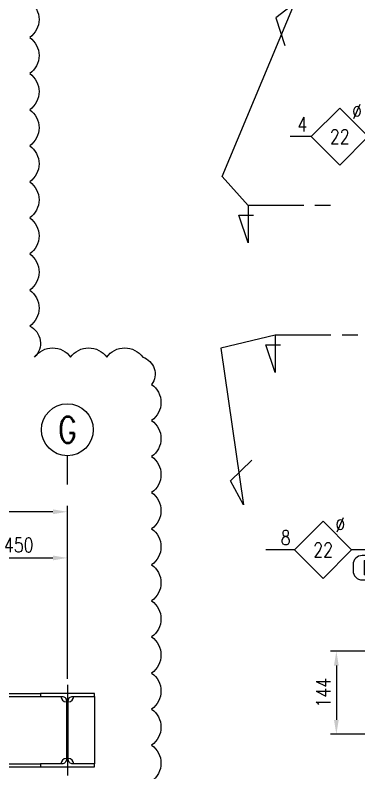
# Model space of a CAD drawing. Header units: millimetres. Extents: x 0 to 232280, y -26939 to 23794.
# Drawn here: x 75805 to 78191, y -22045 to -16795 of the extents above; entities that cross this region are included whole.
import ezdxf
from ezdxf.enums import TextEntityAlignment as Align

# ---------------------------------------------------------------- set-up
doc = ezdxf.new("R2010")
doc.units = ezdxf.units.MM
doc.header["$LTSCALE"] = 30
doc.linetypes.add('JNK-CENTER', pattern=[34, 30, -1.5, 1, -1.5])
for name, color, linetype in [('CEN-R', 1, 'JNK-CENTER'), ('CON-C', 4, 'Continuous'), ('CON-G', 3, 'Continuous'), ('CON-W', 7, 'Continuous'), ('CON-Y', 2, 'Continuous'), ('Dim-W', 7, 'Continuous'), ('rev-1', 2, 'Continuous')]:
    doc.layers.add(name, color=color, linetype=linetype)
doc.styles.add('SIMPLEX', font='simplex.shx', dxfattribs={"width": 0.8})
doc.dimstyles.new('DIM40x1.5', dxfattribs={"dimscale": 40, "dimtxt": 2.5, "dimasz": 2.5, "dimexe": 1, "dimexo": 1, "dimgap": 1, "dimtad": 1, "dimdec": 0, "dimlfac": 0.666667, "dimdsep": 46, "dimtxsty": 'SIMPLEX', "dimcen": 2.5, "dimclrd": 7, "dimclre": 7, "dimclrt": 2, "dimadec": 0, "dimazin": 2, "dimtfac": 1, "dimtdec": 0, "dimtmove": 2, "dimatfit": 2, "dimfxl": 1, "dimtfill": 1, "dimtolj": 1, "dimtzin": 0, "dimarcsym": 1})
doc.dimstyles.new('DIM40x4', dxfattribs={"dimscale": 40, "dimtxt": 2.5, "dimasz": 2.5, "dimexe": 1, "dimexo": 1, "dimgap": 1, "dimtad": 1, "dimdec": 1, "dimlfac": 0.25, "dimdsep": 46, "dimtxsty": 'SIMPLEX', "dimcen": 2.5, "dimclrd": 7, "dimclre": 7, "dimclrt": 2, "dimadec": 1, "dimazin": 2, "dimtfac": 1, "dimtdec": 1, "dimtmove": 2, "dimatfit": 3, "dimfxl": 1, "dimtfill": 1, "dimtolj": 1, "dimtzin": 0, "dimarcsym": 1})

# ---------------------------------------------------------------- blocks, each defined once
blk = doc.blocks.new('BOLTHOLE')
at = {"layer": 'CON-W'}
blk.add_line((25.7, 0), (9.9, 0), dxfattribs=at)
blk.add_lwpolyline([(0, 0), (4.95, 4.95), (9.9, 0), (4.95, -4.95)], close=True, dxfattribs=at)
at = {"layer": 'CON-Y', "style": 'SIMPLEX', "width": 0.8}
for s, p in [('%%C', (8.81, 3.12)), ("HL's FOR", (24.37, 0.9))]:
    blk.add_text(s, height=2.5, dxfattribs=at).set_placement(p, align=Align.RIGHT)
blk.add_attdef('4', text='', height=2.5, dxfattribs=at).set_placement((-0.69, 0.87), align=Align.RIGHT)
blk.add_attdef('22', text='', height=2.5, dxfattribs=at).set_placement((4.95, 0), align=Align.MIDDLE_CENTER)
blk = doc.blocks.new('SECMARK4')
at = {"layer": 'CON-C'}
blk.add_line((0, 0), (-2.72, 0), dxfattribs=at)
blk.add_lwpolyline([(-4.67, 0), (-14.32, 0), (-14.32, -6.45), (-15.93, -1.66), (-13.39, -1.66)], dxfattribs=at)
at = {"layer": 'CON-C', "style": 'SIMPLEX', "width": 0.8}
blk.add_attdef('TAG', text='', height=3.5, dxfattribs=at).set_placement((-7.82, -4.86), align=Align.CENTER)
blk = doc.blocks.new('boltmark')
at = {"layer": 'CON-Y'}
blk.add_lwpolyline([(0, -4.2), (15, -4.2, 0.414214), (16.56, -2.64), (16.56, -1.56, 0.414214), (15, 0), (0, 0, 0.414214), (-1.56, -1.56), (-1.56, -2.64, 0.414214)], format="xyb", close=True, dxfattribs=at)
at = {"layer": 'CON-G', "style": 'SIMPLEX', "width": 0.802523}
blk.add_attdef('BN2W1650', text='', height=2.5, dxfattribs=at).set_placement((0, -3.35), (15, -3.35), align=Align.FIT)
blk = doc.blocks.new('*D2849')
at = {"layer": 'DEFPOINTS', "color": 0, "transparency": 16777216}
for p in [(79684.6, -21202.2), (78034.3, -21778.2), (79684.6, -21778.2)]:
    blk.add_point(p, dxfattribs=at)
at = {"layer": 'Dim-W', "color": 7, "lineweight": -2, "transparency": 16777216}
for p, q in [((79644.6, -21202.2), (77994.3, -21202.2)), ((78034.3, -21302.2), (78034.3, -21678.2)), ((79644.6, -21778.2), (77994.3, -21778.2))]:
    blk.add_line(p, q, dxfattribs=at)
at = {"layer": 'Dim-W', "color": 7, "transparency": 16777216}
for points in [[(78017.6, -21302.2), (78050.9, -21302.2), (78034.3, -21202.2)], [(78017.6, -21678.2), (78050.9, -21678.2), (78034.3, -21778.2)]]:
    blk.add_solid(points, dxfattribs=at)
at = {"layer": 'Dim-W', "color": 2, "transparency": 16777216, "insert": (77944.3, -21490.2), "char_height": 100, "attachment_point": 5, "rotation": 90, "style": 'SIMPLEX', "bg_fill": 3, "box_fill_scale": 1.1, "bg_fill_color": 256, "bg_fill_true_color": 13158600, "bg_fill_transparency": 0}
blk.add_mtext('\\A1;144', dxfattribs=at)
blk = doc.blocks.new('*D2816')
at = {"layer": 'DEFPOINTS', "color": 0, "transparency": 16777216}
for p in [(72417.6, -20236.1), (72417.6, -21434.5), (76167.6, -21434.5)]:
    blk.add_point(p, dxfattribs=at)
at = {"layer": 'Dim-W', "color": 7, "lineweight": -2, "transparency": 16777216}
for p, q in [((72417.6, -21394.5), (72417.6, -20196.1)), ((76167.6, -21394.5), (76167.6, -20196.1)), ((76067.6, -20236.1), (72517.6, -20236.1))]:
    blk.add_line(p, q, dxfattribs=at)
at = {"layer": 'Dim-W', "color": 7, "transparency": 16777216}
for points in [[(72517.6, -20219.4), (72517.6, -20252.8), (72417.6, -20236.1)], [(76067.6, -20219.4), (76067.6, -20252.8), (76167.6, -20236.1)]]:
    blk.add_solid(points, dxfattribs=at)
at = {"layer": 'Dim-W', "color": 2, "transparency": 16777216, "insert": (74292.6, -20146.1), "char_height": 100, "attachment_point": 5, "style": 'SIMPLEX', "bg_fill": 3, "box_fill_scale": 1.1, "bg_fill_color": 256, "bg_fill_true_color": 13158600, "bg_fill_transparency": 0}
blk.add_mtext('\\A1;2500', dxfattribs=at)
blk = doc.blocks.new('col-line')
at = {"layer": 'CON-Y'}
blk.add_line((0, 3), (0, 8), dxfattribs=at)
blk.add_circle((0, 12.5), 4.5, dxfattribs=at)
at = {"layer": 'CON-C', "style": 'SIMPLEX', "width": 0.8}
blk.add_attdef('1', text='', height=4.5, dxfattribs=at).set_placement((0, 12.5), align=Align.MIDDLE_CENTER)
blk = doc.blocks.new('*D2754')
at = {"layer": 'DEFPOINTS', "color": 0, "transparency": 16777216}
for p in [(76167.6, -20556.1), (76167.6, -21434.5), (75492.6, -21494.5)]:
    blk.add_point(p, dxfattribs=at)
at = {"layer": 'Dim-W', "color": 7, "lineweight": -2, "transparency": 16777216}
for p, q in [((75492.6, -21454.5), (75492.6, -20516.1)), ((76167.6, -21394.5), (76167.6, -20516.1)), ((75592.6, -20556.1), (76067.6, -20556.1))]:
    blk.add_line(p, q, dxfattribs=at)
at = {"layer": 'Dim-W', "color": 7, "transparency": 16777216}
for points in [[(75592.6, -20539.4), (75592.6, -20572.8), (75492.6, -20556.1)], [(76067.6, -20539.4), (76067.6, -20572.8), (76167.6, -20556.1)]]:
    blk.add_solid(points, dxfattribs=at)
at = {"layer": 'Dim-W', "color": 2, "transparency": 16777216, "insert": (75830.1, -20466.1), "char_height": 100, "attachment_point": 5, "style": 'SIMPLEX', "bg_fill": 3, "box_fill_scale": 1.1, "bg_fill_color": 256, "bg_fill_true_color": 13158600, "bg_fill_transparency": 0}
blk.add_mtext('\\A1;450', dxfattribs=at)

msp = doc.modelspace()

# ---------------------------------------------------------------- linework, layer by layer
at = {"layer": 'CEN-R'}
msp.add_line((76167.58, -21434.49), (76167.58, -22064.49), dxfattribs=at)
at = {"layer": 'CON-C'}
for points in [[(77421.59, -18114.38), (77242.09, -17911.57), (77242.09, -17911.57), (77742.98, -16713.83), (77614.72, -16812.31), (77677.24, -17005.23)], [(77609.73, -19013.11), (77232.71, -19101.77), (77232.71, -19101.77), (77390.24, -20189.18), (77300.83, -20020.84), (77448.84, -19878.31)]]:
    msp.add_lwpolyline(points, dxfattribs=at)
at = {"layer": 'CON-G'}
for p, q in [((72605.08, -21494.49), (75980.08, -21494.49)), ((72605.08, -21515.49), (76130.83, -21515.49)), ((76355.08, -21515.49), (76355.08, -21983.49)), ((72605.08, -21983.49), (75980.08, -21983.49)), ((72605.08, -22004.49), (75980.08, -22004.49))]:
    msp.add_line(p, q, dxfattribs=at)
msp.add_lwpolyline([(75980.08, -21983.49), (75980.08, -22004.49), (76167.58, -22004.49), (76355.08, -22004.49), (76355.08, -21983.49), (76204.33, -21983.49, -0.4142136), (76174.33, -21953.49), (76174.33, -21545.49, -0.4142136), (76204.33, -21515.49), (76355.08, -21515.49), (76355.08, -21494.49), (76167.58, -21494.49), (75980.08, -21494.49), (75980.08, -21515.49), (76130.83, -21515.49, -0.4142136), (76160.83, -21545.49), (76160.83, -21953.49, -0.4142136), (76130.83, -21983.49)], format="xyb", close=True, dxfattribs=at)
for centre, start, end in [((76160.83, -21515.49), 180, 270), ((76174.33, -21515.49), 270, 0), ((76160.83, -21983.49), 90, 180), ((76174.33, -21983.49), 0, 90)]:
    msp.add_arc(centre, 37.5, start, end, dxfattribs=at)
at = {"layer": 'CON-W'}
for p, q in [((77859.88, -17636.56), (77713.06, -17636.56)), ((77744.55, -20500.13), (77544.55, -20500.13))]:
    msp.add_line(p, q, dxfattribs=at)

# ---------------------------------------------------------------- block references
at = {"xscale": 40, "yscale": 40, "zscale": 40}
for p, values in [((77859.88, -17636.56), {'4': '4', '22': '22'}), ((77744.55, -20500.13), {'4': '8', '22': '22'})]:
    msp.add_blockref('BOLTHOLE', p, dxfattribs=at).add_auto_attribs(values)
ref = msp.add_blockref('boltmark', (78212.93, -20540.13), dxfattribs=dict(xscale=40, yscale=40, zscale=40))
ref.add_attrib('BN2W1650', 'BN2W2060', dxfattribs={"layer": 'CON-G', "height": 100, "style": 'SIMPLEX', "width": 0.782585}).set_placement((78212.93, -20674.11), (78812.91, -20674.11), align=Align.FIT)
at = {"layer": 'CON-W', "xscale": 40, "yscale": 40, "zscale": 40}
for p in [(77994.26, -18114.38), (78182.4, -19013.11)]:
    msp.add_blockref('SECMARK4', p, dxfattribs=at)
msp.add_blockref('col-line', (76167.58, -20167.77), dxfattribs=at).add_auto_attribs({'1': 'G'})

# ---------------------------------------------------------------- dimensions: what is measured, and where the dimension line sits
at = {"layer": 'Dim-W'}
dim = msp.add_linear_dim(base=(78034.27, -21778.17), p1=(79684.63, -21202.17), p2=(79684.63, -21778.17), angle=90, dimstyle='DIM40x4', dxfattribs=at)
dim.commit()
dim.dimension.update_dxf_attribs({"geometry": '*D2849', "text_midpoint": (77944.27, -21490.17)})

# ---------------------------------------------------------------- next in the draw order: dimensions: what is measured, and where the dimension line sits
dim = msp.add_linear_dim(base=(72417.58, -20236.09), p1=(76167.58, -21434.49), p2=(72417.58, -21434.49), angle=180, dimstyle='DIM40x1.5', override={"dimcen": 0}, dxfattribs=at)
dim.commit()
dim.dimension.update_dxf_attribs({"geometry": '*D2816', "text_midpoint": (74292.58, -20146.09)})

# ---------------------------------------------------------------- next in the draw order: dimensions: what is measured, and where the dimension line sits
dim = msp.add_linear_dim(base=(76167.58, -20556.09), p1=(75492.58, -21494.49), p2=(76167.58, -21434.49), dimstyle='DIM40x1.5', override={"dimcen": 0}, dxfattribs=at)
dim.commit()
dim.dimension.update_dxf_attribs({"geometry": '*D2754', "text_midpoint": (75830.08, -20466.09)})

# ---------------------------------------------------------------- next in the draw order: linework, layer by layer
at = {"layer": 'rev-1'}
msp.add_lwpolyline([(75906.09, -16699.57, -0.5205671), (75906.09, -16949.57, -0.5205671), (75906.09, -17199.57, -0.5205671), (75906.09, -17449.57, -0.5205671), (75906.09, -17699.57, -0.5205671), (75906.09, -17949.57, -0.5205671), (75906.09, -18199.57, -0.5205671), (75906.09, -18449.57, -0.5205671), (75906.09, -18699.57, -0.5205671), (75906.09, -18949.57, -0.5205671), (75940.41, -19165.26, -0.5205671), (76190.41, -19165.26, -0.5205671), (76440.41, -19165.26, -0.5205671), (76690.41, -19165.26, -0.5205671), (76752.16, -19353.5, -0.5205671), (76752.16, -19603.5, -0.5205671), (76752.16, -19853.5, -0.5205671), (76752.16, -20103.5, -0.5205671), (76752.16, -20353.5, -0.5205671), (76752.16, -20603.5, -0.5205671), (76752.16, -20853.5, -0.5205671), (76752.16, -21103.5, -0.5205671), (76752.16, -21353.5, -0.5205671), (76752.16, -21603.5, -0.5205671), (76752.16, -21853.5, -0.5205671), (76752.16, -22103.5, -0.5205671)], format="xyb", dxfattribs=at)

doc.saveas('drawing.dxf')
